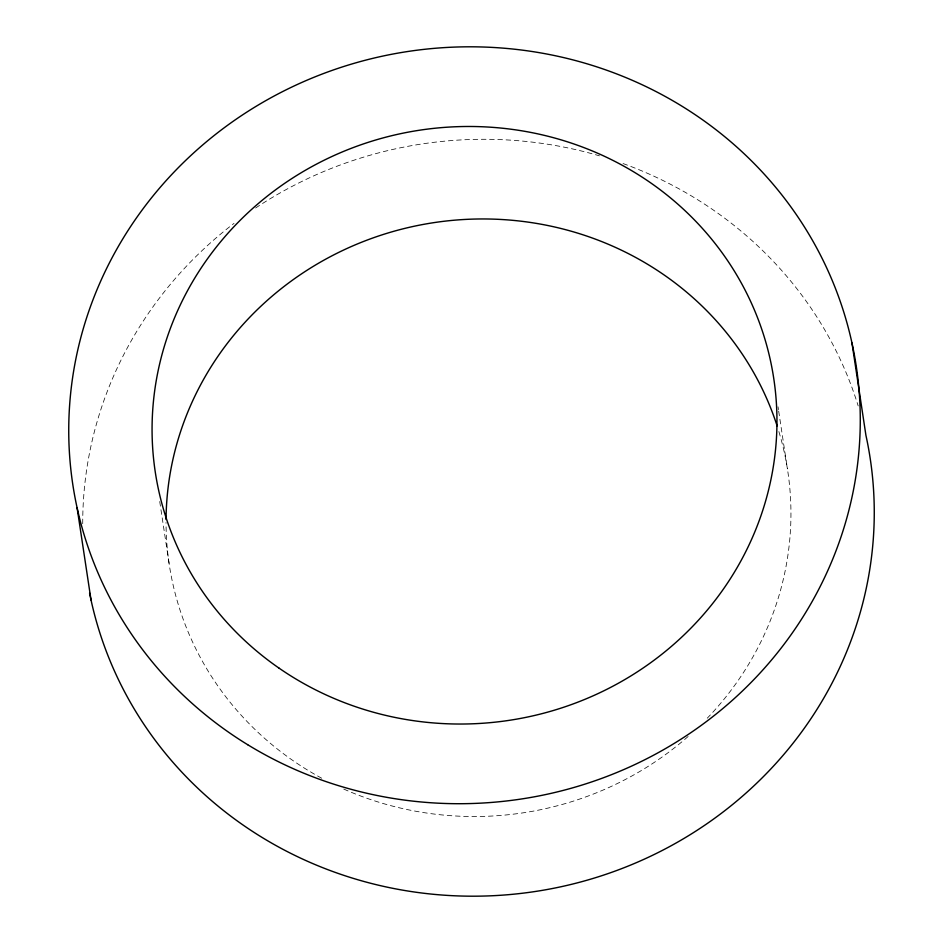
<?xml version="1.0" encoding="UTF-8"?>
<svg xmlns="http://www.w3.org/2000/svg" width="943" height="943" viewBox="0 0 943 943"><rect width="100%" height="100%" fill="white"/><g stroke="black" fill="none" stroke-linecap="round" stroke-linejoin="round"><path stroke-width="0.71" stroke-dasharray="4.71 3.54" d="M778.022 406.775L778.458 409.663M778.682 411.113L787.417 468.907M159.732 501.546L169.563 566.566M82.725 523.754A396.166 378.037 -8.6 0 1 234.029 223.385M255.612 207.99A396.166 378.037 -8.6 0 1 599.489 155.843M623.052 163.552A396.166 378.037 -8.6 0 1 858.177 405.914M778.883 431.564A312.758 298.448 -8.6 0 1 707.274 718.177M688.131 736.483A312.758 298.448 -8.6 0 1 342.816 788.654M321.693 778.223A312.758 298.448 -8.6 0 1 166.039 522.481"/><path stroke-width="1.41" d="M851.953 342.91L865.933 435.383A396.166 378.037 -8.6 0 1 555.498 887.905A396.166 378.037 -8.6 0 1 89.561 592.923M77.067 507.617L91.047 600.09M166.051 519.51A312.758 298.448 -8.6 0 1 433.238 222.737A312.758 298.448 -8.6 0 1 777.115 425.894M247.655 744.687A396.166 378.037 -8.6 0 0 859.651 441.312A396.166 378.037 -8.6 0 0 286.224 89.774A396.166 378.037 -8.6 0 0 247.655 744.687M279.152 668.21A312.758 298.448 -8.6 0 0 775.016 454.385A312.758 298.448 -8.6 0 0 339.362 153.179A312.758 298.448 -8.6 0 0 279.152 668.21"/></g></svg>
